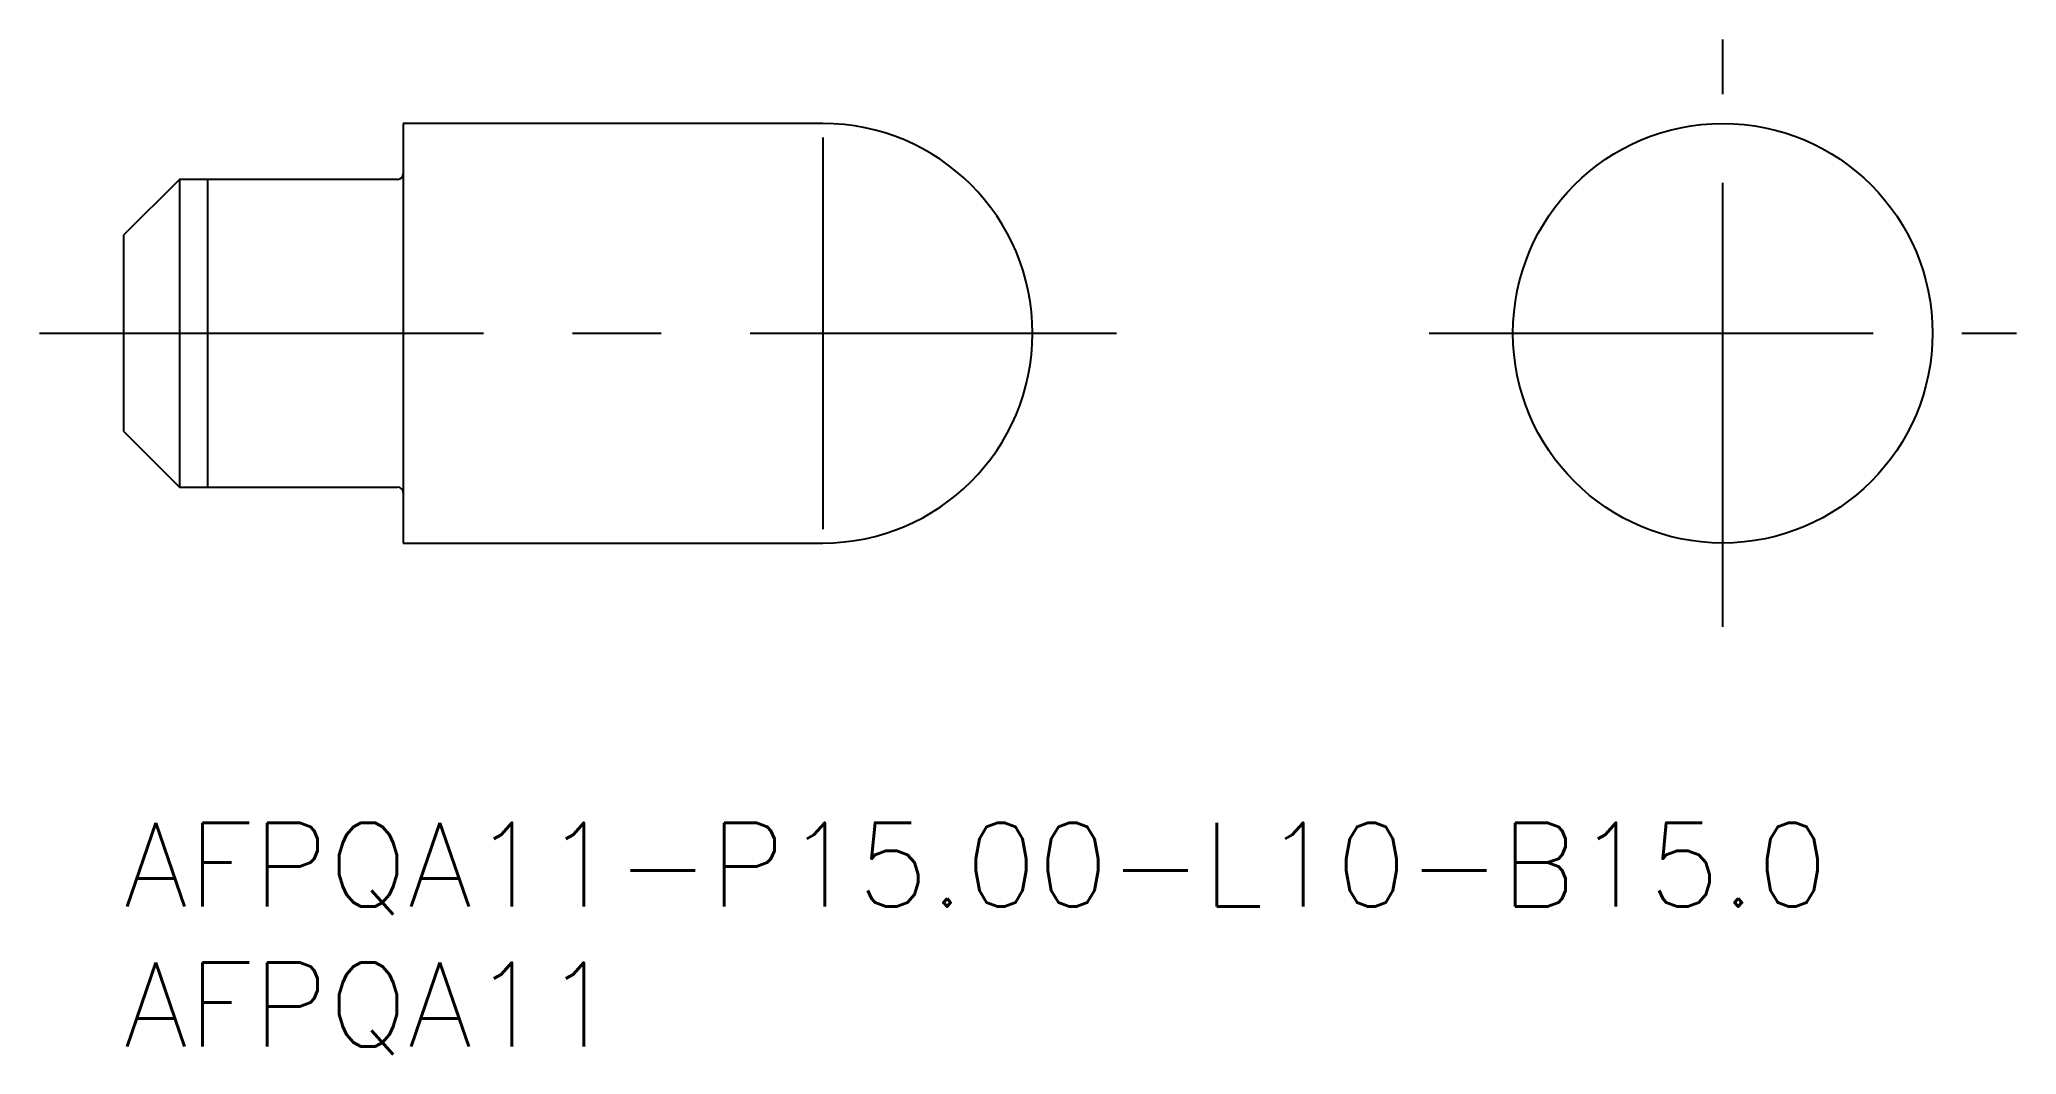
# Model space of a CAD drawing. Extents: x -3 to 67.7, y -8.3 to 28.
import ezdxf

# ---------------------------------------------------------------- set-up
doc = ezdxf.new("R2010")
doc.units = 0
doc.header["$LTSCALE"] = 0.5
doc.linetypes.add('CENTER', pattern=[50.8, 31.75, -6.35, 6.35, -6.35])
for name, color, linetype in [('MSM_CENTER', 1, 'CENTER'), ('MSM_CONTINUOUS', 7, 'CONTINUOUS'), ('MSM_NARROW', 5, 'CONTINUOUS'), ('MSM_PART_NUMBER', 7, 'CONTINUOUS')]:
    doc.layers.add(name, color=color, linetype=linetype)
doc.styles.get("Standard").update_dxf_attribs({"font": 'txt.shx', "height": 1, "bigfont": 'bigfont.shx'})

# ---------------------------------------------------------------- blocks, each defined once
blk = doc.blocks.new('*U12')
at = {"layer": 'MSM_PART_NUMBER'}
blk.add_text('AFPQA11-P15.00-L10-B15.0', height=3, dxfattribs=at).set_placement((0, -3))
blk = doc.blocks.new('*U13')
at = {"layer": 'MSM_PART_NUMBER'}
blk.add_text('AFPQA11', height=3, dxfattribs=at).set_placement((0, -8))

msp = doc.modelspace()

# ---------------------------------------------------------------- linework, layer by layer
at = {"layer": 'MSM_CENTER'}
for p, q in [((57.175, 7), (57.175, 28)), ((-3, 17.5), (35.5, 17.5)), ((46.675, 17.5), (67.675, 17.5))]:
    msp.add_line(p, q, dxfattribs=at)
at = {"layer": 'MSM_CONTINUOUS'}
for p, q in [((25, 25), (10, 25)), ((10, 25), (10, 10)), ((2, 23), (0, 21)), ((9.8, 23), (2, 23)), ((2, 23), (2, 12)), ((0, 21), (0, 14)), ((0, 14), (2, 12)), ((2, 12), (9.8, 12)), ((10, 10), (25, 10))]:
    msp.add_line(p, q, dxfattribs=at)
msp.add_circle((57.175, 17.5), 7.5, dxfattribs=at)
for centre, radius, start, end in [((25, 17.5), 7.5, 270, 90), ((9.8, 23.2), 0.2, 270, 0), ((9.8, 11.8), 0.2, 0, 90)]:
    msp.add_arc(centre, radius, start, end, dxfattribs=at)
at = {"layer": 'MSM_NARROW'}
for p, q in [((25, 24.5), (25, 10.5)), ((3, 23), (3, 12))]:
    msp.add_line(p, q, dxfattribs=at)

# ---------------------------------------------------------------- block references
at = {"layer": 'MSM_CONTINUOUS'}
for name in ['*U12', '*U13']:
    msp.add_blockref(name, (0, 0), dxfattribs=at)

doc.saveas('drawing.dxf')
